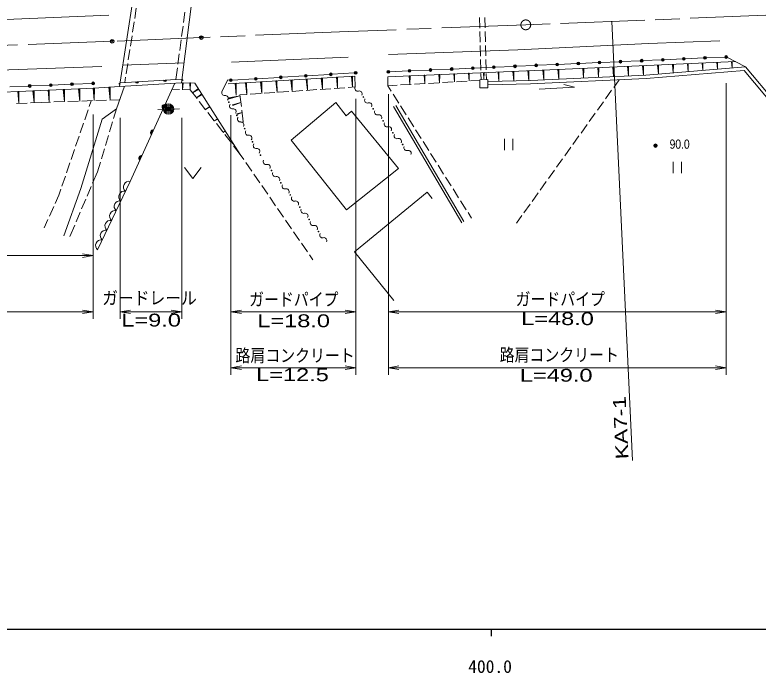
# Model space of a CAD drawing. Units: millimetres, scale not verified. Extents: x 40000 to 680000, y 20000 to 380000.
# Drawn here: x 400070 to 506075, y 198715 to 292636 of the extents above; entities that cross this region are included whole.
import ezdxf
from ezdxf.enums import TextEntityAlignment as Align

# ---------------------------------------------------------------- set-up
doc = ezdxf.new("R2010")
doc.units = ezdxf.units.MM
doc.header["$LTSCALE"] = 1000
doc.header["$PDMODE"] = 32
doc.header["$PDSIZE"] = 500
doc.linetypes.add('CHAIN', pattern=[18.5, 12, -1.5, 3.5, -1.5])
for name, color, linetype, lineweight in [('M-BMK', 2, 'CHAIN', 13), ('M-STR-HTXT', 7, 'Continuous', 13), ('M-STR-STR1', 1, 'Continuous', 13), ('M-STR-STRC', 7, 'Continuous', 13), ('M-TTL-BAND', 7, 'Continuous', 25), ('M-WORK', 1, 'Continuous', 13)]:
    doc.layers.add(name, color=color, linetype=linetype, lineweight=lineweight)
doc.layers.add('M-OTRS', color=6, linetype='Continuous')
doc.styles.add('ＭＳ ゴシック', font='')
doc.styles.add('ＭＳ Ｐゴシック', font='')
doc.styles.get('ＭＳ ゴシック').set_extended_font_data('MS Gothic')
doc.styles.get('ＭＳ Ｐゴシック').set_extended_font_data('MS PGothic')

# ---------------------------------------------------------------- blocks, each defined once
blk = doc.blocks.new('open_arrow')
at = {"color": 0, "linetype": 'Continuous', "lineweight": -2}
blk.add_lwpolyline([(7.5, 1.25), (0, 0), (7.5, -1.25)], dxfattribs=at)

msp = doc.modelspace()

# ---------------------------------------------------------------- linework, layer by layer
at = {"layer": 'M-BMK'}
for points in [[(563699, 294355), (539357, 293728), (508381, 292628), (472937, 291213)], [(472937, 291213), (446388, 290221), (426658, 289390), (413953, 288871), (372596, 287308)]]:
    msp.add_lwpolyline(points, dxfattribs=at)
msp.add_circle((472937, 291213), 700, dxfattribs=at)
at = {"layer": 'M-OTRS'}
for p in [(426658, 289390), (413953, 288871)]:
    msp.add_point(p, dxfattribs=at)
at = {"layer": 'M-STR-HTXT'}
for p, q in [((488162, 229077), (485225, 291704)), ((501508, 282882), (501508, 241287)), ((453335, 281324), (453335, 241287)), ((448682, 280646), (448682, 241287)), ((411225, 278410), (411225, 249256)), ((415083, 277941), (415083, 249256)), ((423884, 277941), (423884, 249256)), ((430869, 278306), (430869, 241287)), ((340780, 258284), (411225, 258284)), ((340780, 250256), (411225, 250256)), ((415083, 250256), (423884, 250256)), ((430869, 250256), (448682, 250256)), ((453335, 250256), (501508, 250256)), ((430869, 242287), (448682, 242287)), ((453335, 242287), (501508, 242287))]:
    msp.add_line(p, q, dxfattribs=at)
at = {"layer": 'M-STR-STR1'}
msp.add_lwpolyline([(416997, 295375), (415003, 282419), (423818, 282934), (425431, 295758)], close=True, dxfattribs=at)
at = {"layer": 'M-STR-STRC'}
for p, q in [((489665, 286104), (492276, 286219)), ((492676, 286236), (495287, 286351)), ((495686, 286369), (498298, 286483)), ((498697, 286501), (501308, 286616)), ((465578, 285044), (468190, 285159)), ((468589, 285176), (471200, 285291)), ((471600, 285309), (474211, 285424)), ((474611, 285441), (477222, 285556)), ((477622, 285574), (480233, 285689)), ((480632, 285706), (483244, 285821)), ((483643, 285839), (486254, 285954)), ((486654, 285971), (489265, 286086)), ((441757, 283952), (444920, 284139)), ((445319, 284163), (448483, 284351)), ((453535, 284514), (456146, 284629)), ((456546, 284646), (459157, 284761)), ((459557, 284779), (462168, 284894)), ((462568, 284911), (465179, 285026)), ((415083, 282941), (423884, 283454)), ((423884, 283454), (424095, 283266)), ((431069, 283318), (434232, 283506)), ((434631, 283529), (437795, 283717)), ((438194, 283741), (441357, 283928)), ((399368, 282371), (401983, 282479)), ((402383, 282496), (404997, 282604)), ((405397, 282621), (408011, 282729)), ((408411, 282745), (411025, 282854)), ((414895, 282730), (415083, 282941))]:
    msp.add_line(p, q, dxfattribs=at)
for centre, radius in [((489465, 286095), 200), ((489465, 286095), 160), ((492476, 286227), 200), ((492476, 286227), 160), ((492476, 286227), 120), ((492476, 286227), 100), ((495487, 286360), 200), ((495487, 286360), 160), ((495487, 286360), 120), ((495487, 286360), 100), ((498497, 286492), 200), ((498497, 286492), 160), ((498497, 286492), 120), ((498497, 286492), 100), ((501508, 286625), 200), ((501508, 286625), 160), ((501508, 286625), 120), ((501508, 286625), 100), ((465379, 285035), 200), ((465379, 285035), 160), ((468389, 285168), 200), ((468389, 285168), 160), ((468389, 285168), 120), ((468389, 285168), 100), ((471400, 285300), 200), ((471400, 285300), 160), ((471400, 285300), 120), ((471400, 285300), 100), ((474411, 285432), 200), ((474411, 285432), 160), ((474411, 285432), 120), ((474411, 285432), 100), ((477422, 285565), 200), ((477422, 285565), 160), ((477422, 285565), 120), ((477422, 285565), 100), ((480433, 285697), 200), ((480433, 285697), 160), ((480433, 285697), 120), ((480433, 285697), 100), ((483443, 285830), 200), ((483443, 285830), 160), ((483443, 285830), 120), ((483443, 285830), 100), ((486454, 285962), 200), ((486454, 285962), 160), ((486454, 285962), 120), ((486454, 285962), 100), ((489465, 286095), 120), ((489465, 286095), 100), ((441557, 283940), 200), ((441557, 283940), 160), ((445120, 284151), 200), ((445120, 284151), 160), ((445120, 284151), 120), ((445120, 284151), 100), ((448682, 284362), 200), ((448682, 284362), 160), ((448682, 284362), 120), ((448682, 284362), 100), ((453335, 284505), 200), ((453335, 284505), 160), ((453335, 284505), 120), ((453335, 284505), 100), ((456346, 284638), 200), ((456346, 284638), 160), ((456346, 284638), 120), ((456346, 284638), 100), ((459357, 284770), 200), ((459357, 284770), 160), ((459357, 284770), 120), ((459357, 284770), 100), ((462368, 284903), 200), ((462368, 284903), 160), ((462368, 284903), 120), ((462368, 284903), 100), ((465379, 285035), 120), ((465379, 285035), 100), ((411225, 282862), 200), ((430869, 283306), 200), ((430869, 283306), 160), ((430869, 283306), 120), ((430869, 283306), 100), ((434432, 283517), 200), ((434432, 283517), 160), ((434432, 283517), 120), ((434432, 283517), 100), ((437994, 283729), 200), ((437994, 283729), 160), ((437994, 283729), 120), ((437994, 283729), 100), ((441557, 283940), 120), ((441557, 283940), 100), ((402183, 282488), 200), ((402183, 282488), 160), ((402183, 282488), 120), ((402183, 282488), 100), ((405197, 282612), 200), ((405197, 282612), 160), ((405197, 282612), 120), ((405197, 282612), 100), ((408211, 282737), 200), ((408211, 282737), 160), ((408211, 282737), 120), ((408211, 282737), 100), ((411225, 282862), 160), ((411225, 282862), 120), ((411225, 282862), 100)]:
    msp.add_circle(centre, radius, dxfattribs=at)
for centre, radius in [((417487, 283081), 200), ((417487, 283081), 160), ((417487, 283081), 120), ((417487, 283081), 100), ((421480, 283314), 200), ((421480, 283314), 160), ((421480, 283314), 120), ((421480, 283314), 100)]:
    msp.add_arc(centre, radius, 183.33317, 3.33317, dxfattribs=at)
at = {"layer": 'M-TTL-BAND'}
for p, q in [((40000, 205000), (579000, 205000)), ((468000, 205000), (468000, 204000))]:
    msp.add_line(p, q, dxfattribs=at)
at = {"layer": 'M-WORK'}
for p, q in [((375996, 291012), (413467, 292614)), ((417385, 293610), (417157, 292128)), ((424124, 291536), (424327, 293022)), ((417082, 291633), (416854, 290151)), ((466369, 290748), (466329, 292247)), ((467122, 290772), (467082, 292272)), ((423855, 289554), (424057, 291041)), ((416778, 289657), (416550, 288174)), ((466421, 288748), (466382, 290248)), ((467174, 288773), (467135, 290273)), ((423585, 287573), (423787, 289059)), ((416474, 287680), (416247, 286197)), ((466474, 286749), (466435, 288249)), ((467227, 286774), (467188, 288273)), ((423315, 285591), (423518, 287077)), ((430964, 285886), (447598, 286590)), ((466527, 284750), (466487, 286249)), ((467280, 284775), (467240, 286274)), ((501508, 286625), (504286, 285231)), ((415468, 285442), (424176, 285780)), ((416171, 285703), (415943, 284220)), ((485331, 285187), (485466, 285193)), ((485331, 285187), (485458, 283839)), ((485399, 285190), (485458, 283839)), ((485466, 285193), (485458, 283839)), ((487464, 285281), (487599, 285287)), ((487464, 285281), (487591, 283938)), ((487532, 285284), (487591, 283938)), ((487599, 285287), (487591, 283938)), ((489597, 285375), (489732, 285381)), ((489597, 285375), (489724, 284036)), ((489664, 285378), (489724, 284036)), ((489732, 285381), (489724, 284036)), ((491733, 285470), (491860, 285475)), ((491733, 285470), (491853, 284201)), ((491797, 285472), (491853, 284201)), ((491860, 285475), (491853, 284201)), ((493862, 285564), (493981, 285569)), ((493862, 285564), (493974, 284376)), ((493922, 285566), (493974, 284376)), ((493981, 285569), (493974, 284376)), ((495984, 285657), (496094, 285662)), ((495984, 285657), (496088, 284552)), ((496039, 285660), (496088, 284552)), ((496094, 285662), (496088, 284552)), ((498097, 285750), (498199, 285755)), ((498097, 285750), (498193, 284726)), ((498148, 285753), (498193, 284726)), ((498199, 285755), (498193, 284726)), ((500201, 285843), (500296, 285847)), ((500201, 285843), (500290, 284900)), ((500249, 285845), (500290, 284900)), ((500296, 285847), (500290, 284900)), ((502298, 285935), (502384, 285939)), ((502298, 285935), (502379, 285073)), ((502341, 285937), (502379, 285073)), ((502384, 285939), (502379, 285073)), ((504286, 285231), (521996, 263993)), ((423018, 283403), (423248, 285095)), ((460543, 284116), (460659, 284121)), ((460543, 284116), (460651, 282958)), ((460601, 284119), (460651, 282958)), ((460659, 284121), (460651, 282958)), ((462659, 284207), (462772, 284212)), ((462659, 284207), (462763, 283080)), ((462715, 284210), (462763, 283080)), ((462772, 284212), (462763, 283080)), ((464771, 284298), (464881, 284302)), ((464771, 284298), (464873, 283203)), ((464826, 284300), (464873, 283203)), ((464881, 284302), (464873, 283203)), ((466563, 283383), (466540, 284250)), ((466890, 284388), (466978, 284392)), ((466890, 284388), (466972, 283505)), ((466934, 284390), (466972, 283505)), ((466978, 284392), (466972, 283505)), ((467317, 283395), (467293, 284275)), ((468985, 284478), (469116, 284484)), ((468985, 284478), (469106, 283178)), ((469050, 284481), (469106, 283178)), ((469116, 284484), (469106, 283178)), ((471112, 284570), (471246, 284575)), ((471112, 284570), (471236, 283232)), ((471179, 284572), (471236, 283232)), ((471246, 284575), (471236, 283232)), ((473242, 284661), (473380, 284667)), ((473242, 284661), (473370, 283285)), ((473311, 284664), (473370, 283285)), ((473380, 284667), (473370, 283285)), ((475378, 284752), (475516, 284758)), ((475378, 284752), (475506, 283379)), ((475447, 284755), (475506, 283379)), ((475516, 284758), (475506, 283379)), ((477514, 284844), (477651, 284850)), ((477514, 284844), (477642, 283478)), ((477583, 284847), (477642, 283478)), ((477651, 284850), (477642, 283478)), ((481063, 284999), (481199, 285005)), ((481063, 284999), (481191, 283642)), ((481131, 285002), (481191, 283642)), ((481199, 285005), (481191, 283642)), ((483197, 285093), (483333, 285099)), ((483197, 285093), (483325, 283741)), ((483265, 285096), (483325, 283741)), ((483333, 285099), (483325, 283741)), ((504069, 284711), (521612, 263673)), ((415867, 283726), (415752, 282980)), ((448574, 283887), (430475, 282802)), ((435125, 283081), (435292, 283091)), ((435125, 283081), (435308, 281422)), ((435208, 283086), (435308, 281422)), ((435292, 283091), (435308, 281422)), ((437289, 283210), (437453, 283220)), ((437289, 283210), (437470, 281572)), ((437371, 283215), (437470, 281572)), ((437453, 283220), (437470, 281572)), ((439451, 283340), (439613, 283350)), ((439451, 283340), (439629, 281722)), ((439532, 283345), (439629, 281722)), ((439613, 283350), (439629, 281722)), ((441610, 283469), (441771, 283479)), ((441610, 283469), (441787, 281872)), ((441691, 283474), (441787, 281872)), ((441771, 283479), (441787, 281872)), ((443768, 283599), (443926, 283608)), ((443768, 283599), (443942, 282022)), ((443847, 283603), (443942, 282022)), ((443926, 283608), (443942, 282022)), ((445924, 283728), (446080, 283737)), ((445924, 283728), (446095, 282171)), ((446002, 283733), (446095, 282171)), ((446080, 283737), (446095, 282171)), ((448077, 283857), (448231, 283866)), ((448077, 283857), (448247, 282321)), ((448154, 283862), (448247, 282321)), ((448231, 283866), (448247, 282321)), ((448574, 283887), (448603, 282345)), ((456301, 283935), (456424, 283940)), ((456301, 283935), (456415, 282712)), ((456363, 283937), (456415, 282712)), ((456424, 283940), (456415, 282712)), ((458424, 284026), (458543, 284031)), ((458424, 284026), (458534, 282835)), ((458483, 284028), (458534, 282835)), ((458543, 284031), (458534, 282835)), ((461067, 282982), (462564, 283069)), ((463063, 283098), (464561, 283185)), ((465060, 283214), (466389, 283291)), ((485472, 282283), (486254, 283375)), ((406982, 281987), (407155, 281995)), ((406982, 281987), (407144, 280257)), ((407068, 281991), (407144, 280257)), ((407155, 281995), (407144, 280257)), ((409152, 282082), (409327, 282090)), ((409152, 282082), (409317, 280333)), ((409240, 282086), (409317, 280333)), ((409327, 282090), (409317, 280333)), ((411233, 282174), (411408, 282181)), ((411233, 282174), (411398, 280424)), ((411321, 282177), (411398, 280424)), ((411408, 282181), (411398, 280424)), ((413461, 282318), (413643, 282330)), ((413461, 282318), (413672, 280497)), ((413552, 282324), (413672, 280497)), ((413643, 282330), (413672, 280497)), ((422515, 282025), (423548, 281992)), ((423957, 282932), (424054, 282931)), ((423957, 282932), (423996, 281961)), ((424006, 282932), (423996, 281961)), ((424054, 282931), (423996, 281961)), ((424047, 281976), (425080, 281943)), ((425023, 282921), (425120, 282920)), ((425023, 282921), (425061, 281950)), ((425071, 282921), (425061, 281950)), ((425120, 282920), (425061, 281950)), ((426238, 282120), (425403, 281527)), ((426266, 282077), (425403, 281527)), ((426293, 282033), (425403, 281527)), ((426238, 282120), (426293, 282033)), ((431466, 282861), (431634, 282871)), ((431466, 282861), (431651, 281182)), ((431550, 282866), (431651, 281182)), ((431634, 282871), (431651, 281182)), ((432959, 282951), (433128, 282961)), ((432959, 282951), (433144, 281272)), ((433044, 282956), (433144, 281272)), ((433128, 282961), (433144, 281272)), ((443623, 281999), (445120, 282103)), ((445619, 282138), (447115, 282242)), ((447614, 282277), (448603, 282345)), ((453249, 282529), (454578, 282606)), ((453249, 282529), (453744, 281746)), ((455077, 282635), (456574, 282721)), ((457074, 282750), (458571, 282837)), ((459070, 282866), (460568, 282953)), ((474841, 282025), (479871, 282327)), ((479871, 282327), (478347, 282686)), ((400477, 281702), (400647, 281709)), ((400477, 281702), (400637, 280004)), ((400562, 281705), (400637, 280004)), ((400647, 281709), (400637, 280004)), ((402645, 281797), (402815, 281804)), ((402645, 281797), (402805, 280097)), ((402730, 281801), (402805, 280097)), ((402815, 281804), (402805, 280097)), ((404813, 281892), (404984, 281899)), ((404813, 281892), (404974, 280181)), ((404899, 281896), (404974, 280181)), ((404984, 281899), (404974, 280181)), ((425080, 281943), (426050, 280689)), ((426729, 281349), (425961, 280804)), ((426754, 281309), (425961, 280804)), ((426779, 281269), (425961, 280804)), ((426729, 281349), (426779, 281269)), ((430573, 280808), (432166, 281104)), ((430592, 280730), (432166, 281104)), ((430611, 280651), (432166, 281104)), ((432160, 281203), (433149, 281272)), ((432371, 279539), (432160, 281203)), ((433647, 281307), (435144, 281411)), ((435643, 281445), (437139, 281549)), ((437638, 281584), (439134, 281688)), ((439633, 281722), (441129, 281826)), ((441628, 281861), (443125, 281965)), ((454011, 281324), (454812, 280056)), ((484307, 280656), (485181, 281876)), ((400319, 279991), (401818, 280055)), ((402317, 280076), (403810, 280140)), ((403810, 280140), (405134, 280186)), ((405633, 280204), (407133, 280256)), ((407632, 280274), (409131, 280326)), ((409631, 280344), (411130, 280396)), ((410678, 279567), (410960, 280390)), ((411630, 280414), (413129, 280466)), ((413629, 280484), (414953, 280530)), ((426356, 280294), (427274, 279108)), ((430611, 280651), (430573, 280808)), ((431127, 279816), (432283, 280148)), ((431147, 279759), (432283, 280148)), ((431166, 279702), (432283, 280148)), ((483143, 279030), (484016, 280250)), ((410029, 277675), (410515, 279094)), ((414572, 279236), (414149, 277840)), ((427858, 279574), (427248, 279141)), ((427878, 279542), (427248, 279141)), ((427898, 279511), (427248, 279141)), ((427858, 279574), (427898, 279511)), ((431166, 279702), (431127, 279816)), ((432645, 277378), (432434, 279043)), ((463821, 262964), (454093, 279547)), ((464123, 263142), (454395, 279724)), ((455080, 279633), (455881, 278365)), ((427580, 278712), (428498, 277526)), ((428977, 277815), (428523, 277494)), ((428992, 277792), (428523, 277494)), ((429007, 277768), (428523, 277494)), ((428977, 277815), (429007, 277768)), ((431739, 278499), (432471, 278709)), ((431763, 278427), (431739, 278499)), ((431751, 278463), (432471, 278709)), ((431763, 278427), (432471, 278709)), ((456148, 277942), (456950, 276674)), ((481979, 277404), (482852, 278624)), ((409380, 275783), (409866, 277202)), ((414004, 277361), (413569, 275926)), ((428804, 277130), (429722, 275944)), ((480815, 275778), (481688, 276997)), ((430085, 276073), (429786, 275861)), ((430095, 276057), (429786, 275861)), ((430105, 276042), (429786, 275861)), ((430085, 276073), (430105, 276042)), ((457217, 276252), (458018, 274984)), ((408731, 273891), (409218, 275310)), ((413424, 275447), (412989, 274012)), ((430028, 275549), (430946, 274362)), ((458285, 274561), (459087, 273293)), ((469904, 274930), (469904, 273330)), ((471104, 273330), (471104, 274930)), ((479651, 274151), (480524, 275371)), ((412844, 273533), (412409, 272098)), ((431183, 274347), (431038, 274244)), ((431188, 274339), (431038, 274244)), ((431193, 274332), (431038, 274244)), ((431183, 274347), (431193, 274332)), ((431252, 273967), (432223, 272713)), ((478487, 272525), (479360, 273745)), ((408082, 272000), (408569, 273418)), ((432223, 272713), (432723, 271987)), ((459354, 272871), (460155, 271603)), ((407433, 270108), (407920, 271527)), ((412264, 271619), (411841, 270223)), ((433007, 271575), (433858, 270340)), ((477323, 270899), (478196, 272118)), ((493943, 271669), (493943, 270069)), ((495143, 270069), (495143, 271669)), ((424256, 270881), (425456, 269281)), ((425456, 269281), (426656, 270881)), ((460423, 271180), (461224, 269912)), ((476158, 269273), (477032, 270492)), ((406784, 268216), (407271, 269635)), ((411841, 270223), (411157, 268618)), ((434142, 269928), (434993, 268693)), ((461491, 269489), (462293, 268222)), ((435277, 268281), (436128, 267046)), ((474994, 267646), (475867, 268866)), ((406339, 266919), (406622, 267743)), ((410962, 268158), (410374, 266777)), ((462560, 267799), (463361, 266531)), ((473830, 266020), (474703, 267240)), ((405810, 265730), (406339, 266919)), ((410179, 266317), (409591, 264937)), ((436412, 266634), (437263, 265399)), ((463628, 266108), (464430, 264840)), ((404997, 263903), (405607, 265273)), ((472666, 264394), (473539, 265613)), ((409396, 264477), (408808, 263097)), ((437546, 264987), (438398, 263752)), ((464697, 264418), (465191, 263635)), ((471593, 262894), (472375, 263987)), ((404265, 262257), (404794, 263446)), ((438681, 263341), (439532, 262105)), ((408613, 262637), (407930, 261031)), ((439816, 261694), (440667, 260459)), ((440951, 260047), (441802, 258812)), ((442086, 258400), (442586, 257674))]:
    msp.add_line(p, q, dxfattribs=at)
for points in [[(453364, 286970), (471805, 287656), (490418, 288531), (500619, 288950)], [(412479, 285260), (379287, 284066), (342756, 282481)], [(453249, 282529), (453249, 283804), (478551, 284888), (502830, 285959)], [(467519, 283139), (473596, 283291), (490058, 284052), (504286, 285231)], [(467527, 282639), (473614, 282791), (490090, 283553), (504069, 284711)], [(429648, 281774), (430447, 283344), (430869, 283306)], [(340687, 278902), (343252, 279431), (363819, 280093), (411321, 282177), (415003, 282419)], [(415729, 282461), (414572, 279236), (412517, 277732), (409456, 267862), (407039, 261086)], [(411864, 259118), (416517, 268881), (422906, 282880)], [(423818, 282934), (425733, 282914), (432223, 272713)], [(420479, 279113), (421983, 279196), (423571, 279223)], [(454100, 251896), (448505, 258835), (458885, 267320), (459603, 266436)]]:
    msp.add_lwpolyline(points, dxfattribs=at)
for points in [[(466387, 283380), (467515, 283398), (467534, 282223), (466407, 282204)], [(439483, 274773), (447382, 264816), (454806, 270732), (448093, 278873), (447303, 278222), (445825, 280122)]]:
    msp.add_lwpolyline(points, close=True, dxfattribs=at)
for centre, radius in [((449780, 280918), 50), ((421983, 279196), 750), ((430594, 280185), 50), ((421983, 279196), 600), ((421983, 279196), 450), ((421983, 279196), 300), ((421983, 279196), 150), ((421983, 279196), 20), ((451179, 279220), 50), ((431720, 278295), 50), ((452578, 277523), 50), ((432845, 276404), 50), ((453978, 275825), 50), ((433971, 274514), 50), ((455377, 274128), 50), ((491439, 273984), 150), ((491439, 273984), 120), ((491439, 273984), 90), ((491439, 273984), 60), ((491439, 273984), 30), ((491439, 273984), 20), ((435097, 272624), 50), ((436665, 270422), 50), ((438008, 268679), 50), ((439352, 266937), 50), ((440695, 265195), 50), ((442038, 263452), 50), ((443381, 261710), 50)]:
    msp.add_circle(centre, radius, dxfattribs=at)
for centre, radius, start, end in [((448962, 282155), 406, 152.12266, 286.88293), ((429974, 281532), 406, 143.39308, 278.15335), ((430089, 280728), 406, 323.39308, 98.15335), ((449198, 281378), 406, 332.12266, 106.88293), ((431099, 279642), 406, 143.39308, 278.15335), ((450361, 280458), 406, 152.12266, 286.88293), ((450597, 279680), 406, 332.12266, 106.88293), ((421422, 279497), 354, 74.26777, 236.67295), ((421422, 279497), 283, 76.49181, 234.44891), ((421422, 279497), 212, 80.23813, 230.70258), ((421422, 279497), 142, 87.94986, 222.99085), ((421422, 279497), 100, 98.26752, 212.67319), ((431215, 278838), 406, 323.39308, 98.15335), ((451761, 278760), 406, 152.12266, 286.88293), ((432225, 277752), 406, 143.39308, 278.15335), ((451997, 277983), 406, 332.12266, 106.88293), ((432340, 276947), 406, 323.39308, 98.15335), ((453160, 277063), 406, 152.12266, 286.88293), ((453396, 276285), 406, 332.12266, 106.88293), ((419761, 275858), 354, 74.26777, 236.67295), ((419761, 275858), 283, 76.49181, 234.44891), ((419761, 275858), 212, 80.23813, 230.70258), ((419761, 275858), 142, 87.94986, 222.99085), ((419761, 275858), 100, 98.26752, 212.67319), ((433351, 275861), 406, 143.39308, 278.15335), ((433466, 275057), 406, 323.39308, 98.15335), ((454560, 275365), 406, 152.12266, 286.88293), ((454796, 274588), 406, 332.12266, 106.88293), ((434476, 273971), 406, 143.39308, 278.15335), ((434591, 273167), 406, 323.39308, 98.15335), ((455959, 273668), 406, 152.12266, 286.88293), ((418100, 272219), 354, 74.26777, 236.67295), ((418100, 272219), 283, 76.49181, 234.44891), ((456195, 272890), 406, 332.12266, 106.88293), ((418100, 272219), 212, 80.23813, 230.70258), ((418100, 272219), 142, 87.94986, 222.99085), ((418100, 272219), 100, 98.26752, 212.67319), ((435888, 271685), 406, 150.25052, 285.01079), ((436099, 270900), 406, 330.25052, 105.01079), ((437231, 269943), 406, 150.25052, 285.01079), ((437442, 269158), 406, 330.25052, 105.01079), ((416363, 268098), 797, 78.84522, 230.18907), ((438575, 268200), 406, 150.25052, 285.01079), ((415698, 266704), 797, 78.84522, 230.18907), ((438785, 267416), 406, 330.25052, 105.01079), ((415034, 265309), 797, 78.84522, 230.18907), ((439918, 266458), 406, 150.25052, 285.01079), ((440128, 265673), 406, 330.25052, 105.01079), ((414369, 263914), 797, 78.84522, 230.18907), ((441261, 264716), 406, 150.25052, 285.01079), ((441472, 263931), 406, 330.25052, 105.01079), ((413704, 262520), 797, 78.84522, 230.18907), ((442604, 262974), 406, 150.25052, 285.01079), ((413039, 261125), 797, 78.84522, 230.18907), ((442815, 262189), 406, 330.25052, 105.01079), ((443948, 261231), 406, 150.25052, 285.01079), ((444158, 260446), 406, 330.25052, 105.01079), ((412375, 259730), 797, 78.84522, 230.18907)]:
    msp.add_arc(centre, radius, start, end, dxfattribs=at)
for p in [(421983, 279196), (491439, 273984)]:
    msp.add_point(p, dxfattribs=at)

# ---------------------------------------------------------------- block references
at = {"layer": 'M-STR-HTXT', "xscale": 200, "yscale": 200, "rotation": 180}
for p in [(411225, 258284), (411225, 250256), (423884, 250256), (448682, 250256), (501508, 250256), (448682, 242287), (501508, 242287)]:
    msp.add_blockref('open_arrow', p, dxfattribs=at)
at = {"layer": 'M-STR-HTXT', "xscale": 200, "yscale": 200}
for p in [(415083, 250256), (430869, 250256), (453335, 250256), (430869, 242287), (453335, 242287)]:
    msp.add_blockref('open_arrow', p, dxfattribs=at)

# ---------------------------------------------------------------- texts
at = {"layer": 'M-STR-HTXT', "style": 'ＭＳ Ｐゴシック'}
for s, width, p in [('ガードレール', 0.9, (419273, 250770)), ('ガードパイプ', 0.85, (439852, 250577)), ('ガードパイプ', 0.85, (477857, 250613)), ('L=48.0', 1.4, (477464, 247824)), ('L=9.0', 1.4, (419503, 247622)), ('L=18.0', 1.4, (439829, 247525)), ('路肩コンクリート', 0.85, (440036, 242571)), ('路肩コンクリート', 0.85, (477710, 242653)), ('L=12.5', 1.4, (439664, 239823)), ('L=49.0', 1.4, (477278, 239749))]:
    msp.add_text(s, height=1833, dxfattribs=dict(at, width=width)).set_placement(p, align=Align.BOTTOM_CENTER)
at = {"layer": 'M-STR-HTXT', "style": 'ＭＳ Ｐゴシック', "width": 1.35}
msp.add_text('KA7-1', height=1833, rotation=92.685, dxfattribs=at).set_placement((487941, 233796), align=Align.BOTTOM_CENTER)
at = {"layer": 'M-TTL-BAND', "style": 'ＭＳ ゴシック'}
msp.add_text('400.0', height=1833, dxfattribs=at).set_placement((467844, 198195), align=Align.BOTTOM_CENTER)
at = {"layer": 'M-WORK', "style": 'ＭＳ Ｐゴシック', "width": 0.85}
msp.add_text('90.0', height=1320, dxfattribs=at).set_placement((494881, 273137), align=Align.BOTTOM_CENTER)

doc.saveas('drawing.dxf')
